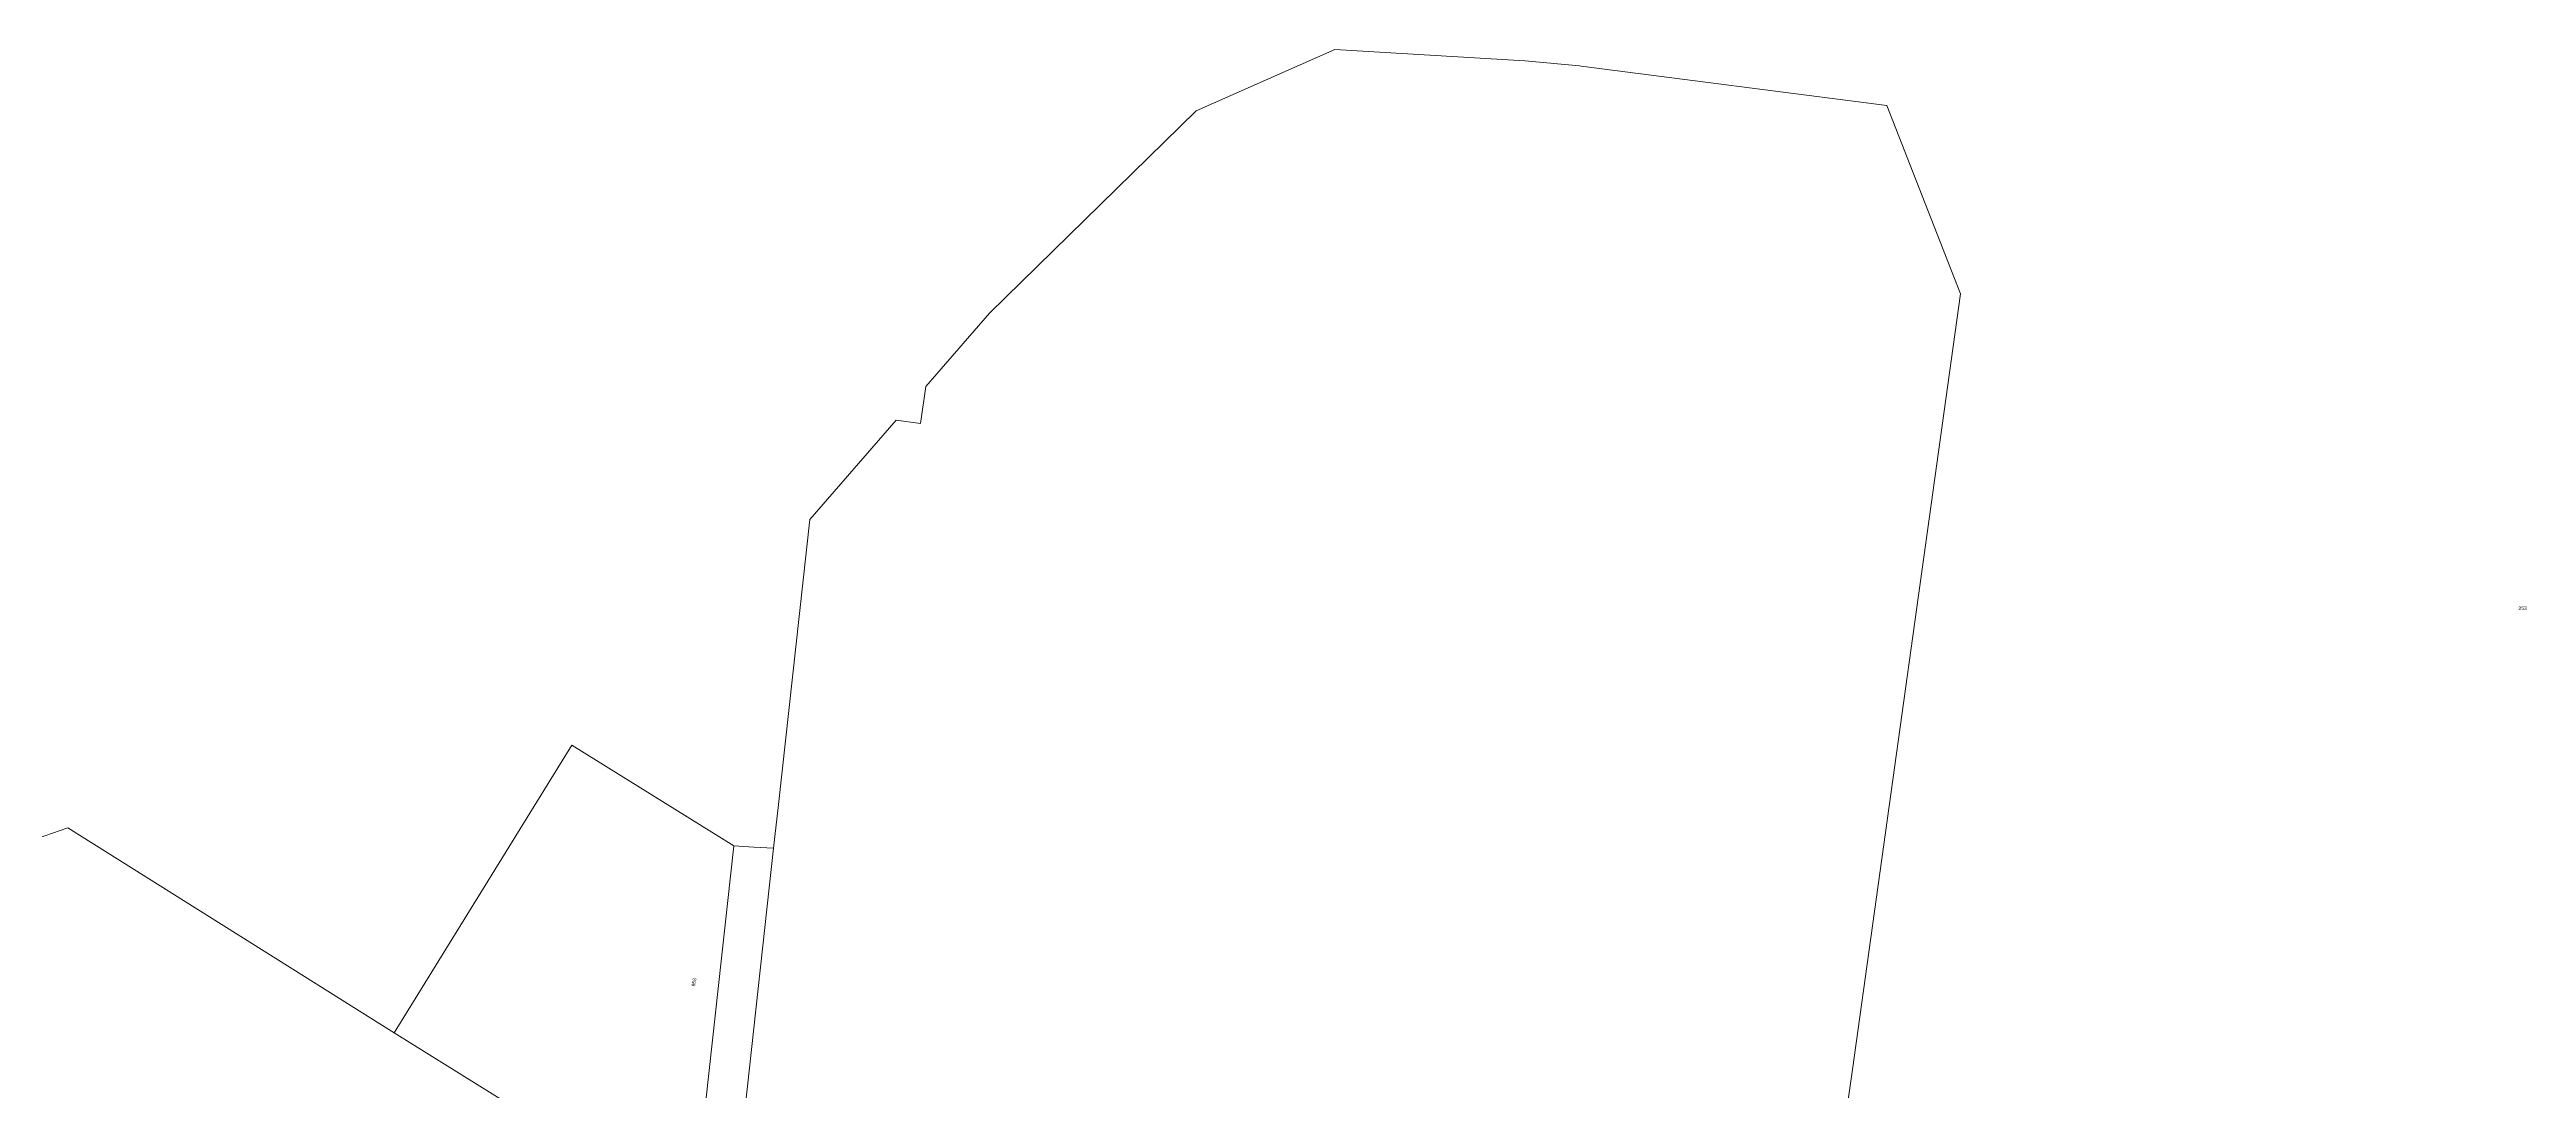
# Model space of a CAD drawing. Header units: metres. Extents: x 239632 to 241533, y 6283669 to 6285046.
# Drawn here: x 240278 to 241533, y 6284519 to 6285046 of the extents above; entities that cross this region are included whole.
import ezdxf

# ---------------------------------------------------------------- set-up
doc = ezdxf.new("R2010")
doc.units = ezdxf.units.M
doc.layers.add('Cadastre Land Parcels_SP_EXT', color=9, linetype='Continuous', lineweight=5)
doc.layers.add('Cadastre Roads_SP_EXT', color=9, linetype='Continuous', lineweight=5)
doc.styles.get("Standard").update_dxf_attribs({"font": 'arial.ttf'})

msp = doc.modelspace()

# ---------------------------------------------------------------- linework, layer by layer
at = {"layer": 'Cadastre Land Parcels_SP_EXT', "linetype": 'Continuous'}
for points in [[(241246.4, 6284922.5), (241209.1, 6285017.9), (241054.3, 6285037.8), (241053.3, 6285038), (241025.6, 6285040.6), (240929.4, 6285046.2), (240859.1, 6285015.1), (240754.4, 6284912.7), (240727.6, 6284881.9), (240722, 6284875.5), (240719.4, 6284856.7), (240707.1, 6284858.4), (240663.3, 6284808.1), (240647.4, 6284663.6), (240644.9, 6284641.5), (240630.5, 6284510.1), (240629.3, 6284499.9), (240669.8, 6284494.5), (240940.1, 6284455.6), (240968.7, 6284451.4), (241016.5, 6284444.6), (241176.4, 6284421.5), (241191.8, 6284529.3), (241246.4, 6284922.5)], [(240609.5, 6284496.3), (240609.3, 6284498.3), (240609.1, 6284499.6), (240624.8, 6284642.6), (240542.7, 6284693.6), (240452.6, 6284547.9), (240616.8, 6284445.7), (240609.5, 6284496.3)], [(240272.2, 6283818.2), (240284.1, 6283831.8), (240296.5, 6283846.1), (240608.7, 6284203.5), (240613.6, 6284240.3), (240615, 6284250.3), (240629.8, 6284354.7), (240616.8, 6284445.7), (240452.6, 6284547.9), (240287.2, 6284651.8), (240271.7, 6284646.4), (240209.7, 6284157.1), (240227, 6284154.9), (240170.4, 6283740.8), (240259.4, 6283728.2), (240272.2, 6283818.2)]]:
    msp.add_lwpolyline(points, close=True, dxfattribs=at)
at = {"layer": 'Cadastre Roads_SP_EXT', "linetype": 'Continuous'}
msp.add_lwpolyline([(240649.6, 6284351), (240650.1, 6284354.7), (240643.8, 6284399), (240629.3, 6284499.9), (240630.5, 6284510.1), (240644.9, 6284641.5), (240634.8, 6284642), (240624.8, 6284642.6), (240609.1, 6284499.6), (240609.5, 6284496.3), (240629.8, 6284354.7), (240615, 6284250.3), (240625, 6284248.9), (240634.9, 6284247.5), (240649.6, 6284351)], close=True, dxfattribs=at)

# ---------------------------------------------------------------- texts
at = {"layer": 'Cadastre Land Parcels_SP_EXT'}
msp.add_text('253', height=1.8, dxfattribs=at).set_placement((241529.3, 6284762.2))
msp.add_text('958', height=1.8, rotation=80.6721, dxfattribs=at).set_placement((240605.1, 6284571.3))

doc.saveas('drawing.dxf')
